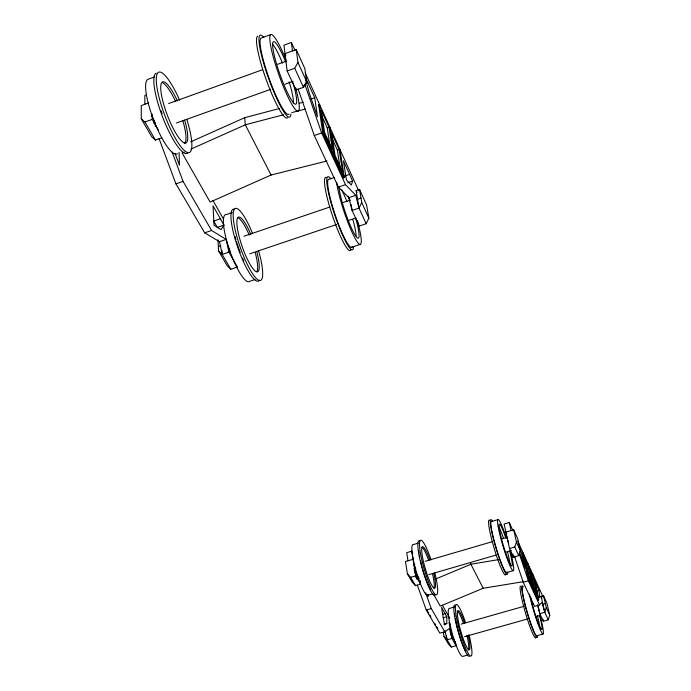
<?xml version="1.0" encoding="UTF-8"?>
<svg xmlns="http://www.w3.org/2000/svg" width="691" height="691" viewBox="0 0 691 691"><rect width="100%" height="100%" fill="white"/><g stroke="black" fill="none" stroke-linecap="round" stroke-linejoin="round"><path stroke-width="1.04" d="M161.78 137.803L155.44 140.066L151.795 136.853L141.266 118.852L141.266 105.568L148.479 102.968M446.801 623.446L446.852 616.735L441.506 607.337L444.555 624.88L446.801 623.446L443.916 624.267M303.98 85.295L303.496 87.325L295.998 90.003L287.136 70.974L283.975 45.165L291.395 42.471L294.962 50.331M548.239 619.836L549.734 615.154L546.944 603.278L543.489 595.651L541.053 596.342L544.767 612.278L548.239 619.836L543.359 621.2L539.852 613.668L537.391 604.737M538.237 606.663L539.852 613.668L544.767 612.278L546.287 607.579L543.489 595.651M352.643 181.085L351.322 185.093L346.441 179.902L343.427 160.83L352.643 181.085L347.754 182.761M512.834 530.36L509.276 522.508L504.11 524.028L509.517 548.533L513.543 557.179L518.751 555.668L520.418 550.796L517.637 538.565L513.689 529.833L505.898 532.113L506.788 534.048M518.751 555.668L514.769 547.004L516.462 542.107L513.689 529.833M366.187 223.72L368.856 218.149L366.627 205.054L359.545 189.412L356.133 190.578L359 208.103L366.187 223.72L359.337 226.026L352.082 210.444L348.851 197.661L338.391 187.08L314.267 135.514L298.097 88.958M351.149 204.562L352.082 210.444L359 208.103L361.73 202.506L359.545 189.412M296.24 49.588L304.861 68.642L306.649 81.607L303.496 87.325L294.729 68.245L297.951 62.51L296.24 49.588L285.012 53.639L285.893 55.539M223.988 225.128L221.008 229.645L214.063 225.266L213.018 205.858L223.988 225.128L217.363 227.399L213.709 221.051L220.36 218.771M514.415 556.125L523.234 582.254L534.506 606.352L539.524 604.927L542.02 602.362L544.767 612.278M539.775 597.05L538.574 598.207L534.523 580.725L538.98 590.503L539.775 597.05L537.805 597.611M417.433 585.32L426.243 610.023L439.822 633.137L444.728 631.755L449.426 628.577L451.905 638.458L456.095 645.714L451.318 647.052L448.243 643.71L444.002 636.454L443.311 632.446L445.695 631.773M190.759 141.819L244.709 117.669L279.648 108.452M184.108 152.158L182.165 153.031L210.116 202.083L271.079 175.022L326.938 160.994M190.906 149.118L245.296 124.795L283.552 114.758M435.71 578.972L470.882 564.271L498.392 559.641M523.398 581.684L483.19 588.257L440.288 606.128L433.689 594.536M154.456 76.926L147.909 79.31A40.052 9.424 69 0 0 154.378 121.866A40.052 9.424 69 0 0 177.423 153.635M270.768 34.55L261.146 38.057A40.614 6.271 70.3 0 0 269.835 80.458A40.614 6.271 70.3 0 0 289.088 114.17M146.639 94.926L144.842 95.574L144.868 104.272M168.639 103.555L262.537 69.731M277.678 64.272L286.765 60.998M141.266 118.852L144.92 122.022L152.236 119.396L152.193 114.179M287.136 70.974L294.729 68.245M153.462 122.912L155.25 122.272M176.438 122.998L270.708 89.312M284.899 84.233L293.01 81.339M306.001 83.248L307.823 82.6M311.105 99.038L314.725 97.759L305.638 77.789M318.681 104.859L319.579 104.54L323.673 132.612L344.36 177.578L343.47 177.881L322.749 132.931L318.681 104.859L319.544 106.76M329.814 144.929L327.275 127.939L329.054 127.317L321.341 110.344L324.597 132.603L332.414 149.61L329.054 127.317M159.042 138.563L175.946 183.884L183.072 181.396L211.584 230.474L226.156 239.431L228.894 252.172L237.471 267.028L230.846 269.257L227.253 265.871L218.598 251.066L217.959 239.699M314.267 135.514L321.643 132.94L345.517 184.644L355.744 195.32L359 208.103M322.749 132.931L323.673 132.612M340.007 167.11L337.381 150.102L339.134 149.489L331.663 133.052L335.049 155.354L342.615 171.817L339.134 149.489M333.278 155.769L334.185 155.458L329.927 127.334M232.245 212.578L226.579 214.521A35.526 7.929 70.7 0 0 228.661 247.335A35.526 7.929 70.7 0 0 248.44 281.738L255.057 279.535M334.254 177.535L329.4 179.194A35.984 5.26 71.4 0 0 335.55 216.007A35.984 5.26 71.4 0 0 352.384 246.445M344.697 176.084L349.603 174.4M175.946 183.884L204.691 232.832L211.584 230.474M338.391 187.08L345.517 184.644M204.691 232.832L219.488 241.703L226.156 239.431M348.851 197.661L355.744 195.32M244.001 236.21L329.866 207.006M343.151 202.489L350.302 200.062M218.339 246.592L220.835 245.746M357.558 199.284L360.996 198.11M228.065 251.999L229.697 251.438L229.507 248.527M218.598 251.066L222.191 254.435L228.894 252.172L228.514 246.195M249.727 253.813L336.603 224.489M348.869 220.343L356.02 217.933M351.261 247.387L359.985 244.467M418.185 543.161L413.555 544.525A26.465 4.466 73.8 0 0 416.423 572.191A26.465 4.466 73.8 0 0 428.472 594.657M498.323 519.528L491.716 521.48A26.724 2.945 73.4 0 0 496.458 548.879A26.724 2.945 73.4 0 0 507.004 572.027M412.803 553.05L411.75 551.185L406.705 552.67L408.001 560.798M413.063 559.313L405.462 561.541L407.405 573.893L412.259 582.185L415.455 585.588L420.534 584.12L420.448 581.019M425.172 561.299L492.165 541.718M501.441 539.006L507.626 537.201M413.814 568.857L415.827 568.27M407.405 573.893L410.618 577.305L415.74 575.81L420.534 584.12L420.024 581.027M509.517 548.533L514.769 547.004M415.136 577.037L418.167 576.156M428.826 574.61L495.983 555.098M505.285 552.394L511.487 550.597M417.338 578.808L419.351 578.22M522.439 553.059L523.07 552.878L529.03 578.98L538.704 600.021L538.082 600.194L528.39 579.162L522.439 553.059L523.329 555.02M527.328 563.821L527.95 563.64L533.918 589.622L533.288 589.803M524.668 560.85L526.689 565.298L527.941 564.936L532.675 585.545L529.038 577.616L524.305 556.929L527.941 564.936M427.461 595.366L433.076 593.75M506.382 572.64L513.05 570.714M532.113 574.342L532.726 574.169L538.704 600.021M529.712 571.923L531.5 575.836L532.735 575.482L537.477 595.988L533.91 588.231L529.176 567.648L532.735 575.482M528.39 579.162L529.03 578.98M426.243 610.023L431.27 608.581L444.728 631.755M523.234 582.254L528.382 580.785L539.524 604.927M454.497 606.983L449.418 608.425A24.919 3.878 74.2 0 0 451.983 632.515A24.919 3.878 74.2 0 0 462.685 656.424L467.798 654.99M442.214 614.437L445.082 613.625M535.542 587.825L537.503 587.264M443.035 617.814L446.852 616.735M537.028 591.055L538.98 590.503M461.087 624.146L524.296 606.232M531.552 604.176L533.625 603.588M542.901 604.271L545.346 603.58M444.002 636.454L447.094 639.806L451.905 638.458L449.072 622.461L450.117 624.293M464.568 636.705L527.933 618.86M536.242 616.519L540.397 615.353M542.971 634.001L536.717 635.746A25.144 2.557 73.7 0 1 526.965 611.328A25.144 2.557 73.7 0 1 522.785 587.471M299.177 103.304L303.289 102.216M291.827 112.59L305.267 109.066M512.152 557.326L515.322 556.791M427.073 610.352L428.705 613.124M429.793 614.973L430.873 616.83M434.613 623.204L435.675 625.01M436.738 626.823L437.8 628.629M144.92 122.022L155.44 140.066M219.488 241.703L222.191 254.435L230.846 269.257M410.618 577.305L415.455 585.588M444.883 630.926L447.094 639.806L451.318 647.052M152.236 119.396L158.507 130.254M151.614 115.967L154.205 120.476M228.626 249.589L229.697 251.438M413.624 564.746L414.686 566.603M212.871 200.347L223.461 219.021M442.352 605.169L449.737 618.195M271.079 175.022L245.296 124.795L244.709 117.669M483.19 588.257L470.882 564.271L470.511 562.37M518.518 545.545L520.928 550.839L524.953 568.555L519.416 551.824M297.951 62.51L306.649 81.607M361.73 202.506L368.856 218.149M516.462 542.107L520.418 550.796M546.287 607.579L549.734 615.154M356.133 190.578L357.022 192.53M541.053 596.342L541.917 598.251M321.695 115.691L327.275 127.939M332.095 138.502L337.381 150.102M305.215 72.909L358.689 190.733M517.74 541.157L542.685 596.134M175.022 153.316L179.461 165.279L179.081 152.357M172.206 152.15L183.072 181.396M427.453 594.485L428.135 596.428L427.789 594.329M425.639 592.757L431.27 608.581M304.817 84.285L321.643 132.94M519.235 553.629L528.382 580.785M305.707 79.992L309.292 93.207L317.428 116.727L314.725 97.759M414.358 569.885L416.846 579.188M542.901 619.222L543.359 621.2M537.598 598.13L538.082 600.194M531.5 575.836L535.041 591.22M526.689 565.298L530.463 581.779M509.276 522.508L511.09 530.593M512.86 554.096L513.543 557.179M455.334 641.464L456.095 645.714M446.395 635.789L447.094 639.806M411.75 551.185L415.74 575.81M339.946 149.411L344.36 177.578M342.978 174.754L343.47 177.881M291.395 42.471L292.492 50.944M295.748 88.051L295.998 90.003M221.958 250.453L222.191 254.435M155.259 123.257L155.294 126.194M290.876 114.05A43.55 6.729 70.3 0 1 268.238 77.418A43.55 6.729 70.3 0 1 263.832 37.461M287.655 117.72A43.533 6.798 70.3 0 1 266.916 81.633A43.533 6.798 70.3 0 1 257.657 36.157M295.67 88.077A40.665 6.003 70.4 0 1 290.902 102.674A40.665 6.003 70.4 0 1 270.026 41.65A40.665 6.003 70.4 0 1 285.884 59.469M292.924 82.566A33.177 4.897 70.4 0 1 290.505 98.459A33.177 4.897 70.4 0 1 272.867 48.085A33.177 4.897 70.4 0 1 285.685 61.914M272.6 44.215A33.168 4.975 70.4 0 1 282.489 63.071M289.149 81.771A33.168 4.975 70.4 0 1 293.407 102.976M187.693 153.013A42.989 9.829 69.1 0 1 163.292 118.792A42.989 9.829 69.1 0 1 156.183 73.168M162.135 113.739A40.095 9.173 69.1 0 1 161.063 110.698M186.864 119.483A43.006 9.76 69.2 0 1 181.137 147.01A43.006 9.76 69.2 0 1 156.287 80.752A43.006 9.76 69.2 0 1 179.634 100.221M184.644 120.174A32.667 7.411 69.2 0 1 179.297 138.39A32.667 7.411 69.2 0 1 160.744 88.984A32.667 7.411 69.2 0 1 177.423 100.929M162.722 82.834A32.658 7.454 69.1 0 1 175.635 101.568M182.873 120.813A32.658 7.454 69.1 0 1 184.532 143.382M353.559 246.471A38.584 5.64 71.4 0 1 334.781 214.97A38.584 5.64 71.4 0 1 330.773 178.701M351.028 249.546A38.566 5.701 71.4 0 1 332.898 216.965A38.566 5.701 71.4 0 1 326.385 177.501M355.865 218.814A29.393 4.103 71.5 0 1 353.662 232.591A29.393 4.103 71.5 0 1 338.944 187.088M348.031 196.123A29.393 4.103 71.5 0 1 349.879 200.744M357.359 220.662A36.027 5.036 71.5 0 1 354.794 237.825A36.027 5.036 71.5 0 1 336.672 182.26M341.777 189.947A29.385 4.172 71.4 0 1 346.951 201.737M352.946 219.798A29.385 4.172 71.4 0 1 356.124 235.933M259.566 280.08A38.126 8.266 70.7 0 1 238.326 248.993A38.126 8.266 70.7 0 1 234.292 209.174M243.759 260.861A35.561 7.713 70.7 0 1 242.55 258.14M240.218 252.414A35.561 7.713 70.7 0 1 237.713 245.417M237.384 244.424A35.561 7.713 70.7 0 1 236.443 241.427M235.856 239.423A35.561 7.713 70.7 0 1 235.035 236.477M258.503 250.557A38.135 8.206 70.8 0 1 253.847 275.597A38.135 8.206 70.8 0 1 233.195 216.3A38.135 8.206 70.8 0 1 252.517 233.385M256.914 252.189A28.979 6.236 70.8 0 1 251.965 267.357A28.979 6.236 70.8 0 1 236.849 223.184A28.979 6.236 70.8 0 1 250.842 234.43M237.626 217.682A28.97 6.271 70.7 0 1 249.209 234.983M255.29 252.733A28.97 6.271 70.7 0 1 256.853 271.606M418.496 577.616A6.919 1.192 73.8 0 1 415.36 570.688A6.919 1.192 73.8 0 1 414.859 564.314M508.68 543.472A6.996 0.717 73.4 0 1 507.825 540.172M507.565 538.85A6.996 0.717 73.4 0 1 507.462 537.313M507.695 572.373A28.651 3.161 73.4 0 1 495.922 547.842A28.651 3.161 73.4 0 1 492.458 521.135M505.872 574.325A28.642 3.196 73.4 0 1 494.54 549.526A28.642 3.196 73.4 0 1 489.504 520.15M510.027 550.278A26.75 2.816 73.4 0 1 510.416 566.706A26.75 2.816 73.4 0 1 497.805 524.495A26.75 2.816 73.4 0 1 506.417 538.177M509.828 551.556A21.827 2.298 73.4 0 1 509.284 562.154A21.827 2.298 73.4 0 1 499.291 528.477A21.827 2.298 73.4 0 1 505.734 537.797M498.358 525.981A21.818 2.332 73.4 0 1 503.506 538.444M507.591 552.213A21.818 2.332 73.4 0 1 509.958 564.305M435.555 594.562A28.4 4.656 73.8 0 1 422.771 570.429A28.4 4.656 73.8 0 1 419.541 540.794M430.683 589.699A26.491 4.345 73.8 0 1 426.295 579.922M425.976 579.067A26.491 4.345 73.8 0 1 424.084 573.573M423.79 572.623A26.491 4.345 73.8 0 1 422.08 566.819M421.821 565.86A26.491 4.345 73.8 0 1 420.629 561.083M419.748 557.015A26.491 4.345 73.8 0 1 419.377 555.02M419.04 552.973A26.491 4.345 73.8 0 1 418.755 550.874M434.751 572.614A28.409 4.621 73.8 0 1 432.652 590.814A28.409 4.621 73.8 0 1 419.549 545.89A28.409 4.621 73.8 0 1 430.994 559.745M433.844 573.616A21.585 3.515 73.8 0 1 431.409 584.655A21.585 3.515 73.8 0 1 421.76 551.28A21.585 3.515 73.8 0 1 429.897 559.978M421.717 547.177A21.576 3.533 73.8 0 1 428.645 560.341M432.583 573.988A21.576 3.533 73.8 0 1 433.905 588.067M454.402 639.4A6.513 1.028 74.2 0 1 451.62 634.2A6.513 1.028 74.2 0 1 450.722 627.074M537.684 636.566A26.958 2.738 73.7 0 1 526.767 611.345A26.958 2.738 73.7 0 1 523.329 586.814M536.095 637.007A26.958 2.773 73.7 0 1 526.136 615.163A26.958 2.773 73.7 0 1 520.703 586.201M539.455 615.033A20.531 1.995 73.6 0 1 540.094 627.359A20.531 1.995 73.6 0 1 530.723 597.447M540.232 616.208A25.17 2.444 73.6 0 1 540.949 631.194A25.17 2.444 73.6 0 1 529.436 594.148M537.356 615.629A20.531 2.021 73.6 0 1 539.818 627.471M469.31 656.45A26.733 4.042 74.1 0 1 457.917 630.779A26.733 4.042 74.1 0 1 455.032 604.971M465.561 650.87A24.936 3.766 74.1 0 1 460.068 636.998M459.783 636.117A24.936 3.766 74.1 0 1 456.57 624.353M456.336 623.342A24.936 3.766 74.1 0 1 455.352 618.497M454.989 616.381A24.936 3.766 74.1 0 1 454.609 613.513M469.025 634.822A26.742 4.008 74.1 0 1 467.643 652.347A26.742 4.008 74.1 0 1 455.473 610.058A26.742 4.008 74.1 0 1 465.484 622.531M468.101 635.124A20.315 3.049 74.1 0 1 466.537 646.69A20.315 3.049 74.1 0 1 457.477 615.059A20.315 3.049 74.1 0 1 464.697 623.222M457.105 611.008A20.315 3.066 74.1 0 1 463.514 623.558M466.926 635.461A20.315 3.066 74.1 0 1 467.954 650.119"/></g></svg>
